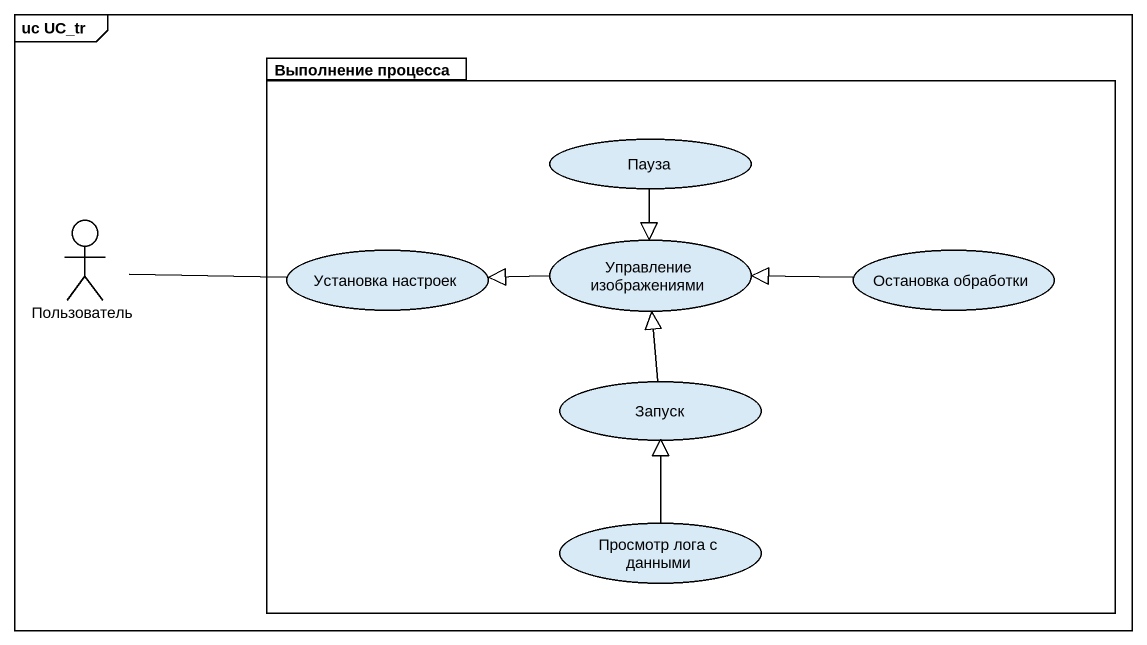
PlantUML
@startuml
mainframe uc UC_tr
package "Выполнение процесса" as Выполнение_процесса {
  usecase Пауза
  usecase "Установка настроек" as Установка_настроек
  usecase "Управление изображениями" as Управление_изображениями
  usecase "Остановка обработки" as Остановка_обработки
  usecase Запуск
  usecase "Просмотр лога с данными" as Просмотр_лога_с_данными
}
actor Пользователь
Пауза --|> Управление_изображениями
Пользователь -right- Установка_настроек
Управление_изображениями -left-|> Установка_настроек
Остановка_обработки -left-|> Управление_изображениями
Запуск -up-|> Управление_изображениями
Просмотр_лога_с_данными -up-|> Запуск
@enduml
